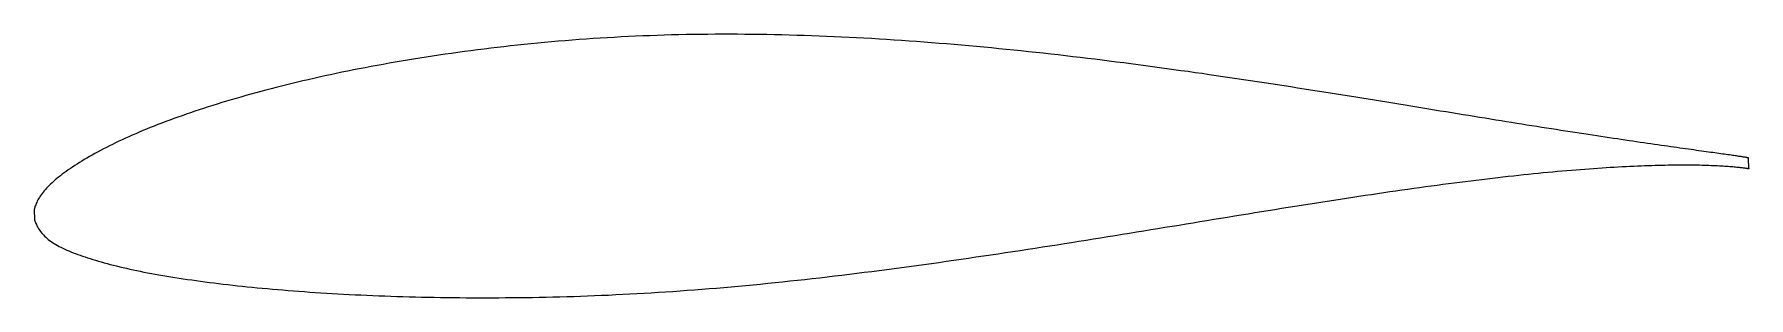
# Model space of a CAD drawing. Header units: metres. Extents: x -18.4 to 37.3, y -3.2 to 5.4.
import ezdxf

# ---------------------------------------------------------------- set-up
doc = ezdxf.new("R2010")
doc.units = ezdxf.units.M

msp = doc.modelspace()

# ---------------------------------------------------------------- linework, layer by layer
msp.add_lwpolyline([(37.252, 1.355), (37.25, 1.355), (37.247, 1.356), (37.242, 1.358), (37.234, 1.359), (37.225, 1.361), (37.213, 1.364), (37.199, 1.366), (37.183, 1.369), (37.165, 1.373), (37.145, 1.376), (37.123, 1.38), (37.098, 1.384), (37.071, 1.389), (37.043, 1.393), (37.012, 1.398), (36.979, 1.403), (36.944, 1.408), (36.907, 1.414), (36.868, 1.42), (36.826, 1.426), (36.783, 1.432), (36.737, 1.439), (36.69, 1.446), (36.64, 1.453), (36.588, 1.46), (36.534, 1.468), (36.478, 1.476), (36.42, 1.484), (36.36, 1.492), (36.298, 1.501), (36.234, 1.51), (36.168, 1.519), (36.1, 1.529), (36.029, 1.538), (35.957, 1.548), (35.882, 1.559), (35.806, 1.569), (35.728, 1.58), (35.647, 1.591), (35.565, 1.603), (35.48, 1.615), (35.394, 1.627), (35.305, 1.639), (35.215, 1.652), (35.123, 1.664), (35.028, 1.678), (34.932, 1.691), (34.834, 1.705), (34.733, 1.719), (34.631, 1.734), (34.527, 1.748), (34.421, 1.764), (34.313, 1.779), (34.203, 1.795), (34.091, 1.811), (33.978, 1.827), (33.862, 1.844), (33.745, 1.861), (33.626, 1.879), (33.505, 1.896), (33.382, 1.914), (33.257, 1.933), (33.13, 1.952), (33.002, 1.971), (32.871, 1.99), (32.739, 2.01), (32.606, 2.03), (32.47, 2.051), (32.333, 2.072), (32.193, 2.093), (32.052, 2.115), (31.91, 2.137), (31.765, 2.159), (31.619, 2.182), (31.472, 2.204), (31.322, 2.228), (31.171, 2.251), (31.018, 2.275), (30.864, 2.299), (30.708, 2.324), (30.55, 2.349), (30.39, 2.374), (30.229, 2.4), (30.067, 2.425), (29.903, 2.452), (29.737, 2.478), (29.57, 2.505), (29.401, 2.532), (29.23, 2.559), (29.058, 2.587), (28.885, 2.615), (28.71, 2.643), (28.534, 2.672), (28.356, 2.7), (28.176, 2.729), (27.996, 2.759), (27.813, 2.788), (27.63, 2.818), (27.445, 2.848), (27.258, 2.879), (27.071, 2.909), (26.882, 2.94), (26.691, 2.971), (26.499, 3.002), (26.306, 3.034), (26.112, 3.066), (25.916, 3.098), (25.719, 3.13), (25.521, 3.162), (25.322, 3.194), (25.121, 3.227), (24.919, 3.26), (24.716, 3.292), (24.512, 3.325), (24.306, 3.358), (24.1, 3.391), (23.892, 3.425), (23.684, 3.458), (23.474, 3.491), (23.263, 3.525), (23.051, 3.558), (22.838, 3.592), (22.624, 3.625), (22.409, 3.659), (22.192, 3.693), (21.975, 3.726), (21.757, 3.76), (21.539, 3.793), (21.319, 3.827), (21.098, 3.86), (20.876, 3.894), (20.654, 3.927), (20.43, 3.96), (20.206, 3.993), (19.981, 4.026), (19.755, 4.059), (19.528, 4.092), (19.301, 4.124), (19.073, 4.157), (18.844, 4.189), (18.614, 4.221), (18.384, 4.253), (18.152, 4.285), (17.921, 4.316), (17.688, 4.347), (17.455, 4.378), (17.222, 4.409), (16.988, 4.44), (16.753, 4.47), (16.518, 4.499), (16.282, 4.529), (16.045, 4.558), (15.808, 4.587), (15.571, 4.615), (15.333, 4.643), (15.095, 4.671), (14.856, 4.699), (14.617, 4.726), (14.378, 4.752), (14.138, 4.778), (13.897, 4.804), (13.657, 4.829), (13.416, 4.854), (13.175, 4.878), (12.933, 4.902), (12.692, 4.926), (12.45, 4.949), (12.207, 4.971), (11.965, 4.993), (11.722, 5.015), (11.48, 5.036), (11.237, 5.056), (10.994, 5.076), (10.751, 5.095), (10.507, 5.114), (10.264, 5.132), (10.021, 5.149), (9.777, 5.166), (9.534, 5.183), (9.29, 5.199), (9.047, 5.214), (8.804, 5.228), (8.56, 5.242), (8.317, 5.255), (8.074, 5.268), (7.831, 5.28), (7.588, 5.291), (7.346, 5.301), (7.103, 5.311), (6.861, 5.32), (6.618, 5.328), (6.377, 5.336), (6.135, 5.343), (5.893, 5.349), (5.652, 5.354), (5.411, 5.359), (5.171, 5.363), (4.931, 5.366), (4.691, 5.368), (4.452, 5.37), (4.213, 5.371), (3.974, 5.37), (3.736, 5.37), (3.498, 5.368), (3.261, 5.365), (3.024, 5.362), (2.788, 5.358), (2.552, 5.353), (2.317, 5.347), (2.082, 5.34), (1.848, 5.333), (1.614, 5.325), (1.381, 5.316), (1.149, 5.306), (0.918, 5.295), (0.687, 5.283), (0.456, 5.271), (0.227, 5.258), (-0.002, 5.244), (-0.23, 5.229), (-0.457, 5.214), (-0.684, 5.197), (-0.91, 5.18), (-1.135, 5.162), (-1.359, 5.144), (-1.582, 5.124), (-1.805, 5.104), (-2.026, 5.083), (-2.247, 5.061), (-2.467, 5.039), (-2.686, 5.016), (-2.904, 4.993), (-3.121, 4.968), (-3.337, 4.943), (-3.552, 4.917), (-3.766, 4.891), (-3.979, 4.864), (-4.191, 4.837), (-4.402, 4.809), (-4.612, 4.78), (-4.821, 4.751), (-5.029, 4.721), (-5.235, 4.691), (-5.441, 4.66), (-5.645, 4.628), (-5.849, 4.596), (-6.051, 4.564), (-6.251, 4.531), (-6.451, 4.497), (-6.65, 4.463), (-6.847, 4.429), (-7.043, 4.394), (-7.237, 4.358), (-7.431, 4.322), (-7.623, 4.286), (-7.814, 4.249), (-8.003, 4.211), (-8.191, 4.173), (-8.378, 4.135), (-8.564, 4.096), (-8.748, 4.057), (-8.931, 4.018), (-9.112, 3.978), (-9.292, 3.937), (-9.47, 3.896), (-9.647, 3.855), (-9.823, 3.813), (-9.997, 3.771), (-10.169, 3.729), (-10.34, 3.687), (-10.51, 3.644), (-10.678, 3.6), (-10.844, 3.557), (-11.009, 3.513), (-11.173, 3.469), (-11.335, 3.424), (-11.495, 3.379), (-11.654, 3.334), (-11.811, 3.289), (-11.966, 3.243), (-12.12, 3.198), (-12.272, 3.152), (-12.422, 3.106), (-12.571, 3.059), (-12.718, 3.012), (-12.864, 2.965), (-13.008, 2.918), (-13.15, 2.871), (-13.29, 2.824), (-13.429, 2.776), (-13.566, 2.728), (-13.701, 2.68), (-13.834, 2.632), (-13.966, 2.584), (-14.095, 2.536), (-14.223, 2.487), (-14.35, 2.438), (-14.474, 2.39), (-14.596, 2.341), (-14.717, 2.292), (-14.836, 2.243), (-14.953, 2.194), (-15.068, 2.144), (-15.182, 2.095), (-15.293, 2.046), (-15.403, 1.996), (-15.51, 1.946), (-15.616, 1.897), (-15.72, 1.847), (-15.822, 1.797), (-15.922, 1.747), (-16.02, 1.697), (-16.116, 1.647), (-16.21, 1.598), (-16.303, 1.548), (-16.393, 1.498), (-16.481, 1.449), (-16.568, 1.399), (-16.652, 1.35), (-16.735, 1.301), (-16.815, 1.252), (-16.894, 1.204), (-16.97, 1.155), (-17.044, 1.107), (-17.117, 1.06), (-17.187, 1.012), (-17.256, 0.965), (-17.322, 0.918), (-17.387, 0.871), (-17.449, 0.825), (-17.509, 0.779), (-17.568, 0.733), (-17.624, 0.687), (-17.678, 0.642), (-17.73, 0.596), (-17.78, 0.551), (-17.828, 0.506), (-17.874, 0.462), (-17.918, 0.417), (-17.96, 0.373), (-17.999, 0.329), (-18.037, 0.286), (-18.072, 0.242), (-18.106, 0.199), (-18.137, 0.156), (-18.166, 0.114), (-18.193, 0.072), (-18.219, 0.031), (-18.241, -0.009), (-18.262, -0.049), (-18.281, -0.088), (-18.298, -0.125), (-18.313, -0.162), (-18.325, -0.196), (-18.336, -0.228), (-18.344, -0.256), (-18.351, -0.281), (-18.356, -0.3), (-18.359, -0.312), (-18.348, -0.667), (-18.347, -0.67), (-18.343, -0.679), (-18.337, -0.692), (-18.329, -0.712), (-18.319, -0.74), (-18.306, -0.771), (-18.291, -0.806), (-18.274, -0.843), (-18.255, -0.881), (-18.233, -0.919), (-18.21, -0.957), (-18.184, -0.996), (-18.157, -1.034), (-18.127, -1.071), (-18.095, -1.108), (-18.061, -1.145), (-18.025, -1.181), (-17.987, -1.217), (-17.947, -1.252), (-17.904, -1.287), (-17.86, -1.321), (-17.814, -1.354), (-17.765, -1.387), (-17.715, -1.42), (-17.662, -1.452), (-17.607, -1.483), (-17.551, -1.514), (-17.492, -1.545), (-17.431, -1.575), (-17.368, -1.605), (-17.303, -1.634), (-17.236, -1.663), (-17.168, -1.691), (-17.097, -1.72), (-17.024, -1.748), (-16.949, -1.776), (-16.872, -1.803), (-16.793, -1.831), (-16.712, -1.858), (-16.629, -1.886), (-16.544, -1.913), (-16.457, -1.94), (-16.368, -1.967), (-16.277, -1.993), (-16.184, -2.02), (-16.089, -2.046), (-15.993, -2.073), (-15.894, -2.099), (-15.793, -2.125), (-15.691, -2.151), (-15.586, -2.176), (-15.48, -2.201), (-15.372, -2.226), (-15.261, -2.251), (-15.149, -2.276), (-15.036, -2.3), (-14.92, -2.324), (-14.802, -2.347), (-14.683, -2.37), (-14.561, -2.393), (-14.438, -2.416), (-14.313, -2.438), (-14.187, -2.46), (-14.058, -2.482), (-13.928, -2.503), (-13.796, -2.524), (-13.662, -2.545), (-13.526, -2.566), (-13.389, -2.586), (-13.25, -2.606), (-13.109, -2.626), (-12.966, -2.645), (-12.822, -2.665), (-12.676, -2.684), (-12.528, -2.702), (-12.379, -2.72), (-12.228, -2.738), (-12.076, -2.756), (-11.921, -2.774), (-11.765, -2.791), (-11.608, -2.807), (-11.449, -2.824), (-11.288, -2.84), (-11.126, -2.856), (-10.962, -2.871), (-10.797, -2.887), (-10.63, -2.902), (-10.461, -2.916), (-10.291, -2.93), (-10.12, -2.944), (-9.947, -2.958), (-9.773, -2.971), (-9.597, -2.984), (-9.419, -2.996), (-9.241, -3.009), (-9.06, -3.02), (-8.879, -3.032), (-8.696, -3.043), (-8.511, -3.054), (-8.326, -3.064), (-8.139, -3.074), (-7.95, -3.083), (-7.76, -3.092), (-7.569, -3.101), (-7.377, -3.109), (-7.184, -3.117), (-6.989, -3.124), (-6.793, -3.131), (-6.595, -3.138), (-6.397, -3.144), (-6.197, -3.149), (-5.996, -3.154), (-5.794, -3.159), (-5.591, -3.163), (-5.386, -3.167), (-5.181, -3.171), (-4.974, -3.174), (-4.766, -3.176), (-4.557, -3.178), (-4.348, -3.18), (-4.137, -3.181), (-3.925, -3.181), (-3.712, -3.182), (-3.498, -3.181), (-3.283, -3.181), (-3.067, -3.179), (-2.85, -3.178), (-2.632, -3.175), (-2.414, -3.172), (-2.194, -3.169), (-1.974, -3.165), (-1.752, -3.16), (-1.53, -3.155), (-1.307, -3.15), (-1.084, -3.143), (-0.859, -3.137), (-0.634, -3.129), (-0.407, -3.121), (-0.181, -3.112), (0.047, -3.103), (0.275, -3.093), (0.504, -3.082), (0.734, -3.071), (0.964, -3.059), (1.195, -3.047), (1.426, -3.033), (1.659, -3.02), (1.891, -3.005), (2.125, -2.99), (2.358, -2.974), (2.593, -2.957), (2.828, -2.94), (3.063, -2.923), (3.299, -2.905), (3.535, -2.886), (3.772, -2.866), (4.009, -2.846), (4.246, -2.825), (4.484, -2.803), (4.723, -2.782), (4.961, -2.759), (5.2, -2.736), (5.439, -2.712), (5.679, -2.688), (5.919, -2.663), (6.159, -2.637), (6.399, -2.611), (6.64, -2.585), (6.881, -2.558), (7.122, -2.531), (7.363, -2.503), (7.604, -2.474), (7.845, -2.445), (8.087, -2.416), (8.329, -2.386), (8.57, -2.356), (8.812, -2.325), (9.054, -2.294), (9.296, -2.263), (9.537, -2.231), (9.779, -2.199), (10.021, -2.166), (10.263, -2.133), (10.505, -2.1), (10.746, -2.067), (10.988, -2.033), (11.229, -1.999), (11.47, -1.964), (11.711, -1.93), (11.952, -1.895), (12.193, -1.859), (12.433, -1.824), (12.674, -1.789), (12.914, -1.753), (13.153, -1.717), (13.393, -1.68), (13.632, -1.644), (13.871, -1.607), (14.109, -1.571), (14.347, -1.534), (14.585, -1.497), (14.823, -1.46), (15.06, -1.422), (15.296, -1.385), (15.532, -1.348), (15.768, -1.31), (16.003, -1.273), (16.238, -1.235), (16.472, -1.197), (16.706, -1.159), (16.939, -1.122), (17.171, -1.084), (17.403, -1.046), (17.634, -1.008), (17.865, -0.971), (18.095, -0.933), (18.325, -0.895), (18.553, -0.858), (18.781, -0.821), (19.009, -0.783), (19.236, -0.746), (19.461, -0.709), (19.687, -0.672), (19.911, -0.635), (20.135, -0.599), (20.357, -0.562), (20.579, -0.526), (20.8, -0.49), (21.021, -0.454), (21.24, -0.418), (21.459, -0.383), (21.676, -0.348), (21.893, -0.313), (22.109, -0.278), (22.323, -0.244), (22.537, -0.21), (22.75, -0.176), (22.962, -0.142), (23.173, -0.109), (23.382, -0.076), (23.591, -0.044), (23.799, -0.011), (24.005, 0.02), (24.211, 0.052), (24.415, 0.083), (24.619, 0.114), (24.821, 0.144), (25.022, 0.174), (25.221, 0.204), (25.42, 0.233), (25.617, 0.262), (25.814, 0.29), (26.009, 0.318), (26.202, 0.346), (26.395, 0.373), (26.586, 0.399), (26.776, 0.425), (26.964, 0.451), (27.152, 0.476), (27.338, 0.501), (27.522, 0.525), (27.705, 0.549), (27.887, 0.572), (28.068, 0.595), (28.247, 0.618), (28.424, 0.639), (28.6, 0.661), (28.775, 0.682), (28.949, 0.702), (29.12, 0.722), (29.291, 0.741), (29.46, 0.76), (29.627, 0.779), (29.793, 0.797), (29.957, 0.814), (30.12, 0.831), (30.281, 0.847), (30.441, 0.863), (30.599, 0.879), (30.755, 0.894), (30.91, 0.908), (31.063, 0.922), (31.215, 0.936), (31.365, 0.949), (31.513, 0.961), (31.66, 0.973), (31.804, 0.985), (31.948, 0.996), (32.089, 1.006), (32.229, 1.017), (32.367, 1.026), (32.504, 1.036), (32.638, 1.044), (32.771, 1.053), (32.902, 1.061), (33.032, 1.068), (33.159, 1.075), (33.285, 1.081), (33.409, 1.087), (33.531, 1.093), (33.652, 1.098), (33.77, 1.103), (33.887, 1.108), (34.002, 1.112), (34.115, 1.115), (34.226, 1.118), (34.335, 1.121), (34.442, 1.124), (34.548, 1.126), (34.651, 1.128), (34.753, 1.129), (34.853, 1.13), (34.95, 1.131), (35.046, 1.132), (35.14, 1.132), (35.232, 1.131), (35.322, 1.131), (35.41, 1.13), (35.496, 1.129), (35.58, 1.128), (35.663, 1.127), (35.743, 1.125), (35.821, 1.123), (35.897, 1.121), (35.971, 1.119), (36.043, 1.116), (36.113, 1.113), (36.181, 1.11), (36.247, 1.107), (36.311, 1.104), (36.373, 1.101), (36.433, 1.097), (36.491, 1.094), (36.547, 1.09), (36.601, 1.086), (36.652, 1.082), (36.702, 1.079), (36.749, 1.075), (36.795, 1.071), (36.838, 1.067), (36.88, 1.062), (36.919, 1.058), (36.956, 1.054), (36.991, 1.05), (37.024, 1.046), (37.054, 1.043), (37.083, 1.039), (37.11, 1.035), (37.134, 1.032), (37.156, 1.028), (37.177, 1.025), (37.195, 1.022), (37.211, 1.019), (37.225, 1.016), (37.236, 1.014), (37.246, 1.012), (37.253, 1.01), (37.259, 1.009), (37.262, 1.008), (37.263, 1.007)], close=True)

doc.saveas('drawing.dxf')
